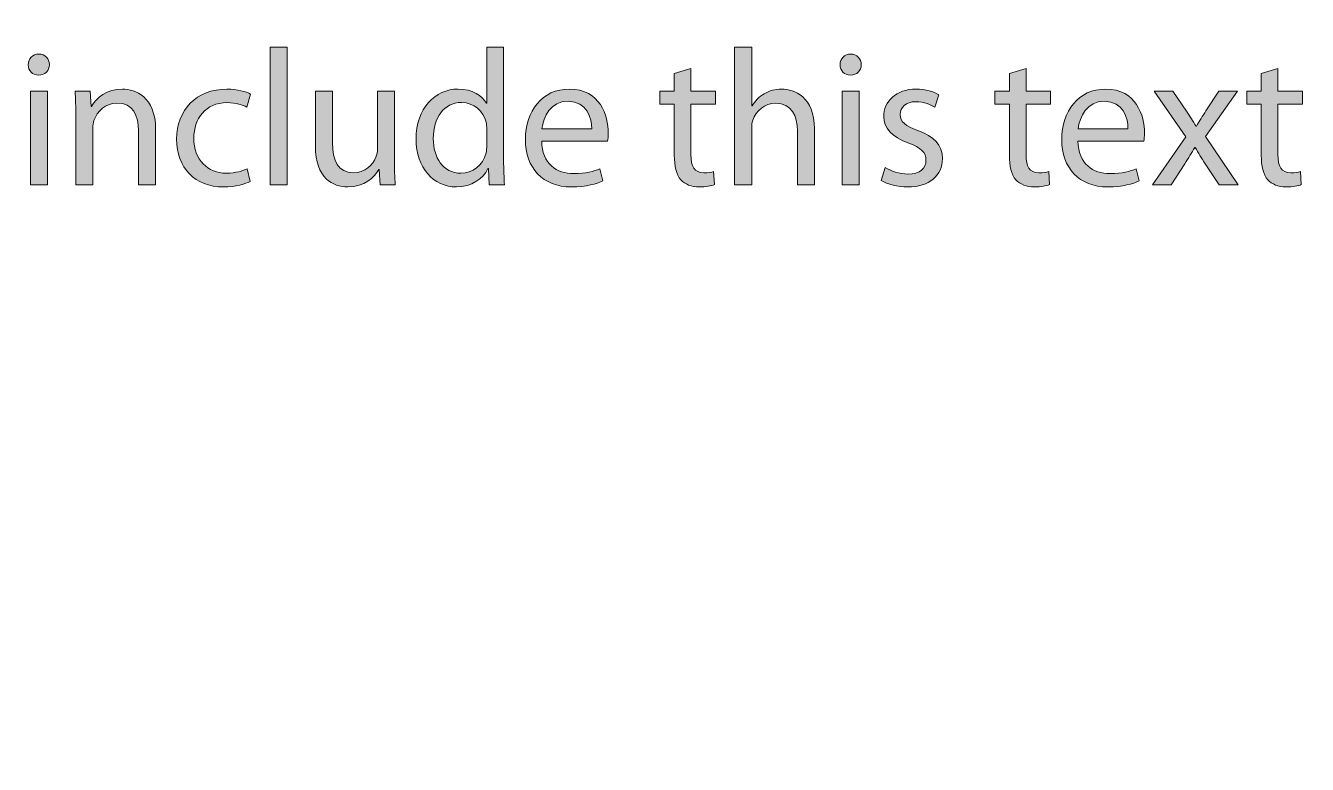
# Model space of a CAD drawing. Header units: inches. Extents: x 51 to 229, y 44 to 173.
# Drawn here: x 184.59 to 212.58, y 108.24 to 124.37 of the extents above; entities that cross this region are included whole.
import ezdxf

# ---------------------------------------------------------------- set-up
doc = ezdxf.new("R2010")
doc.units = ezdxf.units.IN
doc.header["$MEASUREMENT"] = 0
doc.layers.add('Artwork', color=7, linetype='Continuous')

# ---------------------------------------------------------------- blocks, each defined once
blk = doc.blocks.new('block 8')
at = {"layer": 'Artwork', "true_color": 0xed1c24}
h = blk.add_hatch(color=240, dxfattribs=at)
h.dxf.hatch_style = 2
edge = h.paths.add_edge_path()
edge.add_spline(control_points=[(185.111, 123.52), (185.111, 123.393), (185.022, 123.292), (184.875, 123.292), (184.739, 123.292), (184.65, 123.393), (184.65, 123.52), (184.65, 123.647), (184.743, 123.753), (184.883, 123.753), (185.018, 123.753), (185.111, 123.651), (185.111, 123.52)], knot_values=[0, 0, 0, 0, 1, 1, 1, 2, 2, 2, 3, 3, 3, 4, 4, 4, 4], degree=3, periodic=1)
h.paths.add_polyline_path([(184.697, 120.897), (184.697, 122.945), (185.069, 122.945), (185.069, 120.897)])
h = blk.add_hatch(color=240, dxfattribs=at)
h.dxf.hatch_style = 2
h.paths.add_polyline_path([(189.933, 123.901), (190.306, 123.901), (190.306, 120.897), (189.933, 120.897)])
h = blk.add_hatch(color=240, dxfattribs=at)
h.dxf.hatch_style = 2
edge = h.paths.add_edge_path()
edge.add_spline(control_points=[(195.029, 123.901), (195.029, 123.901), (195.029, 121.426), (195.029, 121.426), (195.029, 121.244), (195.038, 121.037), (195.046, 120.897), (195.046, 120.897), (194.716, 120.897), (194.716, 120.897), (194.716, 120.897), (194.699, 121.252), (194.699, 121.252), (194.699, 121.252), (194.686, 121.252), (194.686, 121.252), (194.576, 121.024), (194.331, 120.851), (193.997, 120.851), (193.502, 120.851), (193.117, 121.269), (193.117, 121.891), (193.113, 122.573), (193.54, 122.987), (194.035, 122.987), (194.352, 122.987), (194.56, 122.839), (194.653, 122.678), (194.653, 122.678), (194.661, 122.678), (194.661, 122.678), (194.661, 122.678), (194.661, 123.901), (194.661, 123.901), (194.661, 123.901), (195.029, 123.901), (195.029, 123.901)], knot_values=[0, 0, 0, 0, 1, 1, 1, 2, 2, 2, 3, 3, 3, 4, 4, 4, 5, 5, 5, 6, 6, 6, 7, 7, 7, 8, 8, 8, 9, 9, 9, 10, 10, 10, 11, 11, 11, 12, 12, 12, 12], degree=3, periodic=1)
edge = h.paths.add_edge_path()
edge.add_spline(control_points=[(194.661, 122.111), (194.661, 122.158), (194.657, 122.221), (194.644, 122.268), (194.589, 122.501), (194.386, 122.695), (194.107, 122.695), (193.722, 122.695), (193.493, 122.357), (193.493, 121.908), (193.493, 121.494), (193.7, 121.151), (194.098, 121.151), (194.348, 121.151), (194.576, 121.32), (194.644, 121.595), (194.657, 121.646), (194.661, 121.697), (194.661, 121.756), (194.661, 121.756), (194.661, 122.111), (194.661, 122.111)], knot_values=[0, 0, 0, 0, 1, 1, 1, 2, 2, 2, 3, 3, 3, 4, 4, 4, 5, 5, 5, 6, 6, 6, 7, 7, 7, 7], degree=3, periodic=1)
h = blk.add_hatch(color=240, dxfattribs=at)
h.dxf.hatch_style = 2
edge = h.paths.add_edge_path()
edge.add_spline(control_points=[(200.072, 123.901), (200.072, 123.901), (200.445, 123.901), (200.445, 123.901), (200.445, 123.901), (200.445, 122.619), (200.445, 122.619), (200.445, 122.619), (200.453, 122.619), (200.453, 122.619), (200.512, 122.725), (200.605, 122.822), (200.72, 122.886), (200.829, 122.949), (200.961, 122.987), (201.1, 122.987), (201.375, 122.987), (201.815, 122.818), (201.815, 122.116), (201.815, 122.116), (201.815, 120.897), (201.815, 120.897), (201.815, 120.897), (201.443, 120.897), (201.443, 120.897), (201.443, 120.897), (201.443, 122.073), (201.443, 122.073), (201.443, 122.403), (201.32, 122.678), (200.969, 122.678), (200.728, 122.678), (200.542, 122.509), (200.47, 122.31), (200.449, 122.255), (200.445, 122.2), (200.445, 122.132), (200.445, 122.132), (200.445, 120.897), (200.445, 120.897), (200.445, 120.897), (200.072, 120.897), (200.072, 120.897), (200.072, 120.897), (200.072, 123.901), (200.072, 123.901)], knot_values=[0, 0, 0, 0, 1, 1, 1, 2, 2, 2, 3, 3, 3, 4, 4, 4, 5, 5, 5, 6, 6, 6, 7, 7, 7, 8, 8, 8, 9, 9, 9, 10, 10, 10, 11, 11, 11, 12, 12, 12, 13, 13, 13, 14, 14, 14, 15, 15, 15, 15], degree=3, periodic=1)
h = blk.add_hatch(color=240, dxfattribs=at)
h.dxf.hatch_style = 2
edge = h.paths.add_edge_path()
edge.add_spline(control_points=[(202.836, 123.52), (202.836, 123.393), (202.747, 123.292), (202.599, 123.292), (202.464, 123.292), (202.375, 123.393), (202.375, 123.52), (202.375, 123.647), (202.468, 123.753), (202.607, 123.753), (202.743, 123.753), (202.836, 123.651), (202.836, 123.52)], knot_values=[0, 0, 0, 0, 1, 1, 1, 2, 2, 2, 3, 3, 3, 4, 4, 4, 4], degree=3, periodic=1)
h.paths.add_polyline_path([(202.421, 120.897), (202.421, 122.945), (202.794, 122.945), (202.794, 120.897)])
h = blk.add_hatch(color=240, dxfattribs=at)
h.dxf.hatch_style = 2
edge = h.paths.add_edge_path()
edge.add_spline(control_points=[(199.119, 123.436), (199.119, 123.436), (199.119, 122.945), (199.119, 122.945), (199.119, 122.945), (199.652, 122.945), (199.652, 122.945), (199.652, 122.945), (199.652, 122.661), (199.652, 122.661), (199.652, 122.661), (199.119, 122.661), (199.119, 122.661), (199.119, 122.661), (199.119, 121.557), (199.119, 121.557), (199.119, 121.303), (199.191, 121.159), (199.399, 121.159), (199.5, 121.159), (199.559, 121.168), (199.614, 121.185), (199.614, 121.185), (199.631, 120.901), (199.631, 120.901), (199.559, 120.876), (199.445, 120.851), (199.301, 120.851), (199.128, 120.851), (198.988, 120.91), (198.899, 121.007), (198.798, 121.121), (198.755, 121.303), (198.755, 121.544), (198.755, 121.544), (198.755, 122.661), (198.755, 122.661), (198.755, 122.661), (198.438, 122.661), (198.438, 122.661), (198.438, 122.661), (198.438, 122.945), (198.438, 122.945), (198.438, 122.945), (198.755, 122.945), (198.755, 122.945), (198.755, 122.945), (198.755, 123.326), (198.755, 123.326), (198.755, 123.326), (199.119, 123.436), (199.119, 123.436)], knot_values=[0, 0, 0, 0, 1, 1, 1, 2, 2, 2, 3, 3, 3, 4, 4, 4, 5, 5, 5, 6, 6, 6, 7, 7, 7, 8, 8, 8, 9, 9, 9, 10, 10, 10, 11, 11, 11, 12, 12, 12, 13, 13, 13, 14, 14, 14, 15, 15, 15, 16, 16, 16, 17, 17, 17, 17], degree=3, periodic=1)
h = blk.add_hatch(color=240, dxfattribs=at)
h.dxf.hatch_style = 2
edge = h.paths.add_edge_path()
edge.add_spline(control_points=[(206.434, 123.436), (206.434, 123.436), (206.434, 122.945), (206.434, 122.945), (206.434, 122.945), (206.968, 122.945), (206.968, 122.945), (206.968, 122.945), (206.968, 122.661), (206.968, 122.661), (206.968, 122.661), (206.434, 122.661), (206.434, 122.661), (206.434, 122.661), (206.434, 121.557), (206.434, 121.557), (206.434, 121.303), (206.506, 121.159), (206.714, 121.159), (206.815, 121.159), (206.875, 121.168), (206.929, 121.185), (206.929, 121.185), (206.946, 120.901), (206.946, 120.901), (206.875, 120.876), (206.76, 120.851), (206.616, 120.851), (206.443, 120.851), (206.303, 120.91), (206.214, 121.007), (206.113, 121.121), (206.07, 121.303), (206.07, 121.544), (206.07, 121.544), (206.07, 122.661), (206.07, 122.661), (206.07, 122.661), (205.753, 122.661), (205.753, 122.661), (205.753, 122.661), (205.753, 122.945), (205.753, 122.945), (205.753, 122.945), (206.07, 122.945), (206.07, 122.945), (206.07, 122.945), (206.07, 123.326), (206.07, 123.326), (206.07, 123.326), (206.434, 123.436), (206.434, 123.436)], knot_values=[0, 0, 0, 0, 1, 1, 1, 2, 2, 2, 3, 3, 3, 4, 4, 4, 5, 5, 5, 6, 6, 6, 7, 7, 7, 8, 8, 8, 9, 9, 9, 10, 10, 10, 11, 11, 11, 12, 12, 12, 13, 13, 13, 14, 14, 14, 15, 15, 15, 16, 16, 16, 17, 17, 17, 17], degree=3, periodic=1)
h = blk.add_hatch(color=240, dxfattribs=at)
h.dxf.hatch_style = 2
edge = h.paths.add_edge_path()
edge.add_spline(control_points=[(211.933, 123.436), (211.933, 123.436), (211.933, 122.945), (211.933, 122.945), (211.933, 122.945), (212.467, 122.945), (212.467, 122.945), (212.467, 122.945), (212.467, 122.661), (212.467, 122.661), (212.467, 122.661), (211.933, 122.661), (211.933, 122.661), (211.933, 122.661), (211.933, 121.557), (211.933, 121.557), (211.933, 121.303), (212.005, 121.159), (212.213, 121.159), (212.314, 121.159), (212.374, 121.168), (212.428, 121.185), (212.428, 121.185), (212.445, 120.901), (212.445, 120.901), (212.374, 120.876), (212.259, 120.851), (212.115, 120.851), (211.942, 120.851), (211.802, 120.91), (211.714, 121.007), (211.612, 121.121), (211.57, 121.303), (211.57, 121.544), (211.57, 121.544), (211.57, 122.661), (211.57, 122.661), (211.57, 122.661), (211.252, 122.661), (211.252, 122.661), (211.252, 122.661), (211.252, 122.945), (211.252, 122.945), (211.252, 122.945), (211.57, 122.945), (211.57, 122.945), (211.57, 122.945), (211.57, 123.326), (211.57, 123.326), (211.57, 123.326), (211.933, 123.436), (211.933, 123.436)], knot_values=[0, 0, 0, 0, 1, 1, 1, 2, 2, 2, 3, 3, 3, 4, 4, 4, 5, 5, 5, 6, 6, 6, 7, 7, 7, 8, 8, 8, 9, 9, 9, 10, 10, 10, 11, 11, 11, 12, 12, 12, 13, 13, 13, 14, 14, 14, 15, 15, 15, 16, 16, 16, 17, 17, 17, 17], degree=3, periodic=1)
h = blk.add_hatch(color=240, dxfattribs=at)
h.dxf.hatch_style = 2
edge = h.paths.add_edge_path()
edge.add_spline(control_points=[(185.687, 122.391), (185.687, 122.606), (185.683, 122.776), (185.671, 122.945), (185.671, 122.945), (186.001, 122.945), (186.001, 122.945), (186.001, 122.945), (186.022, 122.606), (186.022, 122.606), (186.022, 122.606), (186.03, 122.606), (186.03, 122.606), (186.132, 122.797), (186.369, 122.987), (186.707, 122.987), (186.99, 122.987), (187.43, 122.818), (187.43, 122.116), (187.43, 122.116), (187.43, 120.897), (187.43, 120.897), (187.43, 120.897), (187.058, 120.897), (187.058, 120.897), (187.058, 120.897), (187.058, 122.077), (187.058, 122.077), (187.058, 122.408), (186.936, 122.682), (186.584, 122.682), (186.343, 122.682), (186.153, 122.509), (186.085, 122.302), (186.068, 122.255), (186.06, 122.192), (186.06, 122.128), (186.06, 122.128), (186.06, 120.897), (186.06, 120.897), (186.06, 120.897), (185.687, 120.897), (185.687, 120.897), (185.687, 120.897), (185.687, 122.391), (185.687, 122.391)], knot_values=[0, 0, 0, 0, 1, 1, 1, 2, 2, 2, 3, 3, 3, 4, 4, 4, 5, 5, 5, 6, 6, 6, 7, 7, 7, 8, 8, 8, 9, 9, 9, 10, 10, 10, 11, 11, 11, 12, 12, 12, 13, 13, 13, 14, 14, 14, 15, 15, 15, 15], degree=3, periodic=1)
h = blk.add_hatch(color=240, dxfattribs=at)
h.dxf.hatch_style = 2
edge = h.paths.add_edge_path()
edge.add_spline(control_points=[(189.496, 120.969), (189.399, 120.922), (189.183, 120.851), (188.908, 120.851), (188.291, 120.851), (187.889, 121.269), (187.889, 121.896), (187.889, 122.526), (188.32, 122.987), (188.989, 122.987), (189.209, 122.987), (189.403, 122.932), (189.505, 122.877), (189.505, 122.877), (189.42, 122.594), (189.42, 122.594), (189.331, 122.64), (189.192, 122.691), (188.989, 122.691), (188.519, 122.691), (188.265, 122.34), (188.265, 121.917), (188.265, 121.443), (188.57, 121.151), (188.976, 121.151), (189.187, 121.151), (189.327, 121.202), (189.433, 121.248), (189.433, 121.248), (189.496, 120.969), (189.496, 120.969)], knot_values=[0, 0, 0, 0, 1, 1, 1, 2, 2, 2, 3, 3, 3, 4, 4, 4, 5, 5, 5, 6, 6, 6, 7, 7, 7, 8, 8, 8, 9, 9, 9, 10, 10, 10, 10], degree=3, periodic=1)
h = blk.add_hatch(color=240, dxfattribs=at)
h.dxf.hatch_style = 2
edge = h.paths.add_edge_path()
edge.add_spline(control_points=[(192.646, 121.46), (192.646, 121.244), (192.65, 121.058), (192.663, 120.897), (192.663, 120.897), (192.333, 120.897), (192.333, 120.897), (192.333, 120.897), (192.311, 121.231), (192.311, 121.231), (192.311, 121.231), (192.303, 121.231), (192.303, 121.231), (192.21, 121.066), (191.99, 120.851), (191.626, 120.851), (191.305, 120.851), (190.92, 121.032), (190.92, 121.747), (190.92, 121.747), (190.92, 122.945), (190.92, 122.945), (190.92, 122.945), (191.292, 122.945), (191.292, 122.945), (191.292, 122.945), (191.292, 121.815), (191.292, 121.815), (191.292, 121.426), (191.415, 121.159), (191.749, 121.159), (191.999, 121.159), (192.172, 121.333), (192.24, 121.502), (192.261, 121.553), (192.274, 121.62), (192.274, 121.692), (192.274, 121.692), (192.274, 122.945), (192.274, 122.945), (192.274, 122.945), (192.646, 122.945), (192.646, 122.945), (192.646, 122.945), (192.646, 121.46), (192.646, 121.46)], knot_values=[0, 0, 0, 0, 1, 1, 1, 2, 2, 2, 3, 3, 3, 4, 4, 4, 5, 5, 5, 6, 6, 6, 7, 7, 7, 8, 8, 8, 9, 9, 9, 10, 10, 10, 11, 11, 11, 12, 12, 12, 13, 13, 13, 14, 14, 14, 15, 15, 15, 15], degree=3, periodic=1)
h = blk.add_hatch(color=240, dxfattribs=at)
h.dxf.hatch_style = 2
edge = h.paths.add_edge_path()
edge.add_spline(control_points=[(195.86, 121.853), (195.868, 121.35), (196.186, 121.142), (196.562, 121.142), (196.829, 121.142), (196.994, 121.189), (197.129, 121.248), (197.129, 121.248), (197.197, 120.982), (197.197, 120.982), (197.066, 120.922), (196.837, 120.851), (196.511, 120.851), (195.881, 120.851), (195.504, 121.269), (195.504, 121.887), (195.504, 122.505), (195.868, 122.987), (196.465, 122.987), (197.138, 122.987), (197.311, 122.403), (197.311, 122.027), (197.311, 121.951), (197.307, 121.896), (197.299, 121.853), (197.299, 121.853), (195.86, 121.853), (195.86, 121.853)], knot_values=[0, 0, 0, 0, 1, 1, 1, 2, 2, 2, 3, 3, 3, 4, 4, 4, 5, 5, 5, 6, 6, 6, 7, 7, 7, 8, 8, 8, 9, 9, 9, 9], degree=3, periodic=1)
edge = h.paths.add_edge_path()
edge.add_spline(control_points=[(196.951, 122.12), (196.955, 122.353), (196.854, 122.721), (196.435, 122.721), (196.055, 122.721), (195.894, 122.378), (195.864, 122.12), (195.864, 122.12), (196.951, 122.12), (196.951, 122.12)], knot_values=[0, 0, 0, 0, 1, 1, 1, 2, 2, 2, 3, 3, 3, 3], degree=3, periodic=1)
h = blk.add_hatch(color=240, dxfattribs=at)
h.dxf.hatch_style = 2
edge = h.paths.add_edge_path()
edge.add_spline(control_points=[(203.361, 121.274), (203.476, 121.206), (203.67, 121.13), (203.856, 121.13), (204.123, 121.13), (204.25, 121.261), (204.25, 121.434), (204.25, 121.612), (204.144, 121.705), (203.873, 121.807), (203.501, 121.942), (203.327, 122.141), (203.327, 122.386), (203.327, 122.716), (203.598, 122.987), (204.034, 122.987), (204.241, 122.987), (204.423, 122.932), (204.533, 122.86), (204.533, 122.86), (204.444, 122.589), (204.444, 122.589), (204.364, 122.64), (204.216, 122.712), (204.025, 122.712), (203.806, 122.712), (203.687, 122.585), (203.687, 122.433), (203.687, 122.264), (203.806, 122.188), (204.072, 122.082), (204.423, 121.951), (204.609, 121.773), (204.609, 121.468), (204.609, 121.104), (204.326, 120.851), (203.848, 120.851), (203.624, 120.851), (203.416, 120.91), (203.272, 120.994), (203.272, 120.994), (203.361, 121.274), (203.361, 121.274)], knot_values=[0, 0, 0, 0, 1, 1, 1, 2, 2, 2, 3, 3, 3, 4, 4, 4, 5, 5, 5, 6, 6, 6, 7, 7, 7, 8, 8, 8, 9, 9, 9, 10, 10, 10, 11, 11, 11, 12, 12, 12, 13, 13, 13, 14, 14, 14, 14], degree=3, periodic=1)
h = blk.add_hatch(color=240, dxfattribs=at)
h.dxf.hatch_style = 2
edge = h.paths.add_edge_path()
edge.add_spline(control_points=[(207.569, 121.853), (207.577, 121.35), (207.895, 121.142), (208.271, 121.142), (208.538, 121.142), (208.703, 121.189), (208.838, 121.248), (208.838, 121.248), (208.906, 120.982), (208.906, 120.982), (208.775, 120.922), (208.546, 120.851), (208.221, 120.851), (207.59, 120.851), (207.214, 121.269), (207.214, 121.887), (207.214, 122.505), (207.577, 122.987), (208.174, 122.987), (208.847, 122.987), (209.02, 122.403), (209.02, 122.027), (209.02, 121.951), (209.016, 121.896), (209.008, 121.853), (209.008, 121.853), (207.569, 121.853), (207.569, 121.853)], knot_values=[0, 0, 0, 0, 1, 1, 1, 2, 2, 2, 3, 3, 3, 4, 4, 4, 5, 5, 5, 6, 6, 6, 7, 7, 7, 8, 8, 8, 9, 9, 9, 9], degree=3, periodic=1)
edge = h.paths.add_edge_path()
edge.add_spline(control_points=[(208.66, 122.12), (208.665, 122.353), (208.563, 122.721), (208.144, 122.721), (207.764, 122.721), (207.603, 122.378), (207.573, 122.12), (207.573, 122.12), (208.66, 122.12), (208.66, 122.12)], knot_values=[0, 0, 0, 0, 1, 1, 1, 2, 2, 2, 3, 3, 3, 3], degree=3, periodic=1)
h = blk.add_hatch(color=240, dxfattribs=at)
h.dxf.hatch_style = 2
edge = h.paths.add_edge_path()
edge.add_spline(control_points=[(209.643, 122.945), (209.643, 122.945), (209.935, 122.505), (209.935, 122.505), (210.016, 122.391), (210.079, 122.289), (210.147, 122.175), (210.147, 122.175), (210.155, 122.175), (210.155, 122.175), (210.223, 122.293), (210.291, 122.399), (210.363, 122.509), (210.363, 122.509), (210.646, 122.945), (210.646, 122.945), (210.646, 122.945), (211.052, 122.945), (211.052, 122.945), (211.052, 122.945), (210.354, 121.955), (210.354, 121.955), (210.354, 121.955), (211.069, 120.897), (211.069, 120.897), (211.069, 120.897), (210.65, 120.897), (210.65, 120.897), (210.65, 120.897), (210.346, 121.358), (210.346, 121.358), (210.265, 121.477), (210.198, 121.591), (210.126, 121.714), (210.126, 121.714), (210.117, 121.714), (210.117, 121.714), (210.05, 121.591), (209.982, 121.481), (209.901, 121.358), (209.901, 121.358), (209.605, 120.897), (209.605, 120.897), (209.605, 120.897), (209.195, 120.897), (209.195, 120.897), (209.195, 120.897), (209.923, 121.942), (209.923, 121.942), (209.923, 121.942), (209.229, 122.945), (209.229, 122.945), (209.229, 122.945), (209.643, 122.945), (209.643, 122.945)], knot_values=[0, 0, 0, 0, 1, 1, 1, 2, 2, 2, 3, 3, 3, 4, 4, 4, 5, 5, 5, 6, 6, 6, 7, 7, 7, 8, 8, 8, 9, 9, 9, 10, 10, 10, 11, 11, 11, 12, 12, 12, 13, 13, 13, 14, 14, 14, 15, 15, 15, 16, 16, 16, 17, 17, 17, 18, 18, 18, 18], degree=3, periodic=1)
at = {"layer": 'Artwork', "lineweight": 0}
for points in [[(189.933, 123.901), (190.306, 123.901), (190.306, 120.897), (189.933, 120.897), (189.933, 123.901)], [(184.697, 120.897), (184.697, 122.945), (185.069, 122.945), (185.069, 120.897), (184.697, 120.897)], [(202.421, 120.897), (202.421, 122.945), (202.794, 122.945), (202.794, 120.897), (202.421, 120.897)]]:
    blk.add_lwpolyline(points, dxfattribs=at)
for points, knots in [([(185.111, 123.52), (185.111, 123.393), (185.022, 123.292), (184.875, 123.292), (184.739, 123.292), (184.65, 123.393), (184.65, 123.52), (184.65, 123.647), (184.743, 123.753), (184.883, 123.753), (185.018, 123.753), (185.111, 123.651), (185.111, 123.52)], [0, 0, 0, 0, 1, 1, 1, 2, 2, 2, 3, 3, 3, 4, 4, 4, 4]), ([(195.029, 123.901), (195.029, 123.901), (195.029, 121.426), (195.029, 121.426), (195.029, 121.244), (195.038, 121.037), (195.046, 120.897), (195.046, 120.897), (194.716, 120.897), (194.716, 120.897), (194.716, 120.897), (194.699, 121.252), (194.699, 121.252), (194.699, 121.252), (194.686, 121.252), (194.686, 121.252), (194.576, 121.024), (194.331, 120.851), (193.997, 120.851), (193.502, 120.851), (193.117, 121.269), (193.117, 121.891), (193.113, 122.573), (193.54, 122.987), (194.035, 122.987), (194.352, 122.987), (194.56, 122.839), (194.653, 122.678), (194.653, 122.678), (194.661, 122.678), (194.661, 122.678), (194.661, 122.678), (194.661, 123.901), (194.661, 123.901), (194.661, 123.901), (195.029, 123.901), (195.029, 123.901)], [0, 0, 0, 0, 1, 1, 1, 2, 2, 2, 3, 3, 3, 4, 4, 4, 5, 5, 5, 6, 6, 6, 7, 7, 7, 8, 8, 8, 9, 9, 9, 10, 10, 10, 11, 11, 11, 12, 12, 12, 12]), ([(200.072, 123.901), (200.072, 123.901), (200.445, 123.901), (200.445, 123.901), (200.445, 123.901), (200.445, 122.619), (200.445, 122.619), (200.445, 122.619), (200.453, 122.619), (200.453, 122.619), (200.512, 122.725), (200.605, 122.822), (200.72, 122.886), (200.829, 122.949), (200.961, 122.987), (201.1, 122.987), (201.375, 122.987), (201.815, 122.818), (201.815, 122.116), (201.815, 122.116), (201.815, 120.897), (201.815, 120.897), (201.815, 120.897), (201.443, 120.897), (201.443, 120.897), (201.443, 120.897), (201.443, 122.073), (201.443, 122.073), (201.443, 122.403), (201.32, 122.678), (200.969, 122.678), (200.728, 122.678), (200.542, 122.509), (200.47, 122.31), (200.449, 122.255), (200.445, 122.2), (200.445, 122.132), (200.445, 122.132), (200.445, 120.897), (200.445, 120.897), (200.445, 120.897), (200.072, 120.897), (200.072, 120.897), (200.072, 120.897), (200.072, 123.901), (200.072, 123.901)], [0, 0, 0, 0, 1, 1, 1, 2, 2, 2, 3, 3, 3, 4, 4, 4, 5, 5, 5, 6, 6, 6, 7, 7, 7, 8, 8, 8, 9, 9, 9, 10, 10, 10, 11, 11, 11, 12, 12, 12, 13, 13, 13, 14, 14, 14, 15, 15, 15, 15]), ([(202.836, 123.52), (202.836, 123.393), (202.747, 123.292), (202.599, 123.292), (202.464, 123.292), (202.375, 123.393), (202.375, 123.52), (202.375, 123.647), (202.468, 123.753), (202.607, 123.753), (202.743, 123.753), (202.836, 123.651), (202.836, 123.52)], [0, 0, 0, 0, 1, 1, 1, 2, 2, 2, 3, 3, 3, 4, 4, 4, 4]), ([(199.119, 123.436), (199.119, 123.436), (199.119, 122.945), (199.119, 122.945), (199.119, 122.945), (199.652, 122.945), (199.652, 122.945), (199.652, 122.945), (199.652, 122.661), (199.652, 122.661), (199.652, 122.661), (199.119, 122.661), (199.119, 122.661), (199.119, 122.661), (199.119, 121.557), (199.119, 121.557), (199.119, 121.303), (199.191, 121.159), (199.399, 121.159), (199.5, 121.159), (199.559, 121.168), (199.614, 121.185), (199.614, 121.185), (199.631, 120.901), (199.631, 120.901), (199.559, 120.876), (199.445, 120.851), (199.301, 120.851), (199.128, 120.851), (198.988, 120.91), (198.899, 121.007), (198.798, 121.121), (198.755, 121.303), (198.755, 121.544), (198.755, 121.544), (198.755, 122.661), (198.755, 122.661), (198.755, 122.661), (198.438, 122.661), (198.438, 122.661), (198.438, 122.661), (198.438, 122.945), (198.438, 122.945), (198.438, 122.945), (198.755, 122.945), (198.755, 122.945), (198.755, 122.945), (198.755, 123.326), (198.755, 123.326), (198.755, 123.326), (199.119, 123.436), (199.119, 123.436)], [0, 0, 0, 0, 1, 1, 1, 2, 2, 2, 3, 3, 3, 4, 4, 4, 5, 5, 5, 6, 6, 6, 7, 7, 7, 8, 8, 8, 9, 9, 9, 10, 10, 10, 11, 11, 11, 12, 12, 12, 13, 13, 13, 14, 14, 14, 15, 15, 15, 16, 16, 16, 17, 17, 17, 17]), ([(206.434, 123.436), (206.434, 123.436), (206.434, 122.945), (206.434, 122.945), (206.434, 122.945), (206.968, 122.945), (206.968, 122.945), (206.968, 122.945), (206.968, 122.661), (206.968, 122.661), (206.968, 122.661), (206.434, 122.661), (206.434, 122.661), (206.434, 122.661), (206.434, 121.557), (206.434, 121.557), (206.434, 121.303), (206.506, 121.159), (206.714, 121.159), (206.815, 121.159), (206.875, 121.168), (206.929, 121.185), (206.929, 121.185), (206.946, 120.901), (206.946, 120.901), (206.875, 120.876), (206.76, 120.851), (206.616, 120.851), (206.443, 120.851), (206.303, 120.91), (206.214, 121.007), (206.113, 121.121), (206.07, 121.303), (206.07, 121.544), (206.07, 121.544), (206.07, 122.661), (206.07, 122.661), (206.07, 122.661), (205.753, 122.661), (205.753, 122.661), (205.753, 122.661), (205.753, 122.945), (205.753, 122.945), (205.753, 122.945), (206.07, 122.945), (206.07, 122.945), (206.07, 122.945), (206.07, 123.326), (206.07, 123.326), (206.07, 123.326), (206.434, 123.436), (206.434, 123.436)], [0, 0, 0, 0, 1, 1, 1, 2, 2, 2, 3, 3, 3, 4, 4, 4, 5, 5, 5, 6, 6, 6, 7, 7, 7, 8, 8, 8, 9, 9, 9, 10, 10, 10, 11, 11, 11, 12, 12, 12, 13, 13, 13, 14, 14, 14, 15, 15, 15, 16, 16, 16, 17, 17, 17, 17]), ([(211.933, 123.436), (211.933, 123.436), (211.933, 122.945), (211.933, 122.945), (211.933, 122.945), (212.467, 122.945), (212.467, 122.945), (212.467, 122.945), (212.467, 122.661), (212.467, 122.661), (212.467, 122.661), (211.933, 122.661), (211.933, 122.661), (211.933, 122.661), (211.933, 121.557), (211.933, 121.557), (211.933, 121.303), (212.005, 121.159), (212.213, 121.159), (212.314, 121.159), (212.374, 121.168), (212.428, 121.185), (212.428, 121.185), (212.445, 120.901), (212.445, 120.901), (212.374, 120.876), (212.259, 120.851), (212.115, 120.851), (211.942, 120.851), (211.802, 120.91), (211.714, 121.007), (211.612, 121.121), (211.57, 121.303), (211.57, 121.544), (211.57, 121.544), (211.57, 122.661), (211.57, 122.661), (211.57, 122.661), (211.252, 122.661), (211.252, 122.661), (211.252, 122.661), (211.252, 122.945), (211.252, 122.945), (211.252, 122.945), (211.57, 122.945), (211.57, 122.945), (211.57, 122.945), (211.57, 123.326), (211.57, 123.326), (211.57, 123.326), (211.933, 123.436), (211.933, 123.436)], [0, 0, 0, 0, 1, 1, 1, 2, 2, 2, 3, 3, 3, 4, 4, 4, 5, 5, 5, 6, 6, 6, 7, 7, 7, 8, 8, 8, 9, 9, 9, 10, 10, 10, 11, 11, 11, 12, 12, 12, 13, 13, 13, 14, 14, 14, 15, 15, 15, 16, 16, 16, 17, 17, 17, 17]), ([(185.687, 122.391), (185.687, 122.606), (185.683, 122.776), (185.671, 122.945), (185.671, 122.945), (186.001, 122.945), (186.001, 122.945), (186.001, 122.945), (186.022, 122.606), (186.022, 122.606), (186.022, 122.606), (186.03, 122.606), (186.03, 122.606), (186.132, 122.797), (186.369, 122.987), (186.707, 122.987), (186.99, 122.987), (187.43, 122.818), (187.43, 122.116), (187.43, 122.116), (187.43, 120.897), (187.43, 120.897), (187.43, 120.897), (187.058, 120.897), (187.058, 120.897), (187.058, 120.897), (187.058, 122.077), (187.058, 122.077), (187.058, 122.408), (186.936, 122.682), (186.584, 122.682), (186.343, 122.682), (186.153, 122.509), (186.085, 122.302), (186.068, 122.255), (186.06, 122.192), (186.06, 122.128), (186.06, 122.128), (186.06, 120.897), (186.06, 120.897), (186.06, 120.897), (185.687, 120.897), (185.687, 120.897), (185.687, 120.897), (185.687, 122.391), (185.687, 122.391)], [0, 0, 0, 0, 1, 1, 1, 2, 2, 2, 3, 3, 3, 4, 4, 4, 5, 5, 5, 6, 6, 6, 7, 7, 7, 8, 8, 8, 9, 9, 9, 10, 10, 10, 11, 11, 11, 12, 12, 12, 13, 13, 13, 14, 14, 14, 15, 15, 15, 15]), ([(189.496, 120.969), (189.399, 120.922), (189.183, 120.851), (188.908, 120.851), (188.291, 120.851), (187.889, 121.269), (187.889, 121.896), (187.889, 122.526), (188.32, 122.987), (188.989, 122.987), (189.209, 122.987), (189.403, 122.932), (189.505, 122.877), (189.505, 122.877), (189.42, 122.594), (189.42, 122.594), (189.331, 122.64), (189.192, 122.691), (188.989, 122.691), (188.519, 122.691), (188.265, 122.34), (188.265, 121.917), (188.265, 121.443), (188.57, 121.151), (188.976, 121.151), (189.187, 121.151), (189.327, 121.202), (189.433, 121.248), (189.433, 121.248), (189.496, 120.969), (189.496, 120.969)], [0, 0, 0, 0, 1, 1, 1, 2, 2, 2, 3, 3, 3, 4, 4, 4, 5, 5, 5, 6, 6, 6, 7, 7, 7, 8, 8, 8, 9, 9, 9, 10, 10, 10, 10]), ([(192.646, 121.46), (192.646, 121.244), (192.65, 121.058), (192.663, 120.897), (192.663, 120.897), (192.333, 120.897), (192.333, 120.897), (192.333, 120.897), (192.311, 121.231), (192.311, 121.231), (192.311, 121.231), (192.303, 121.231), (192.303, 121.231), (192.21, 121.066), (191.99, 120.851), (191.626, 120.851), (191.305, 120.851), (190.92, 121.032), (190.92, 121.747), (190.92, 121.747), (190.92, 122.945), (190.92, 122.945), (190.92, 122.945), (191.292, 122.945), (191.292, 122.945), (191.292, 122.945), (191.292, 121.815), (191.292, 121.815), (191.292, 121.426), (191.415, 121.159), (191.749, 121.159), (191.999, 121.159), (192.172, 121.333), (192.24, 121.502), (192.261, 121.553), (192.274, 121.62), (192.274, 121.692), (192.274, 121.692), (192.274, 122.945), (192.274, 122.945), (192.274, 122.945), (192.646, 122.945), (192.646, 122.945), (192.646, 122.945), (192.646, 121.46), (192.646, 121.46)], [0, 0, 0, 0, 1, 1, 1, 2, 2, 2, 3, 3, 3, 4, 4, 4, 5, 5, 5, 6, 6, 6, 7, 7, 7, 8, 8, 8, 9, 9, 9, 10, 10, 10, 11, 11, 11, 12, 12, 12, 13, 13, 13, 14, 14, 14, 15, 15, 15, 15]), ([(195.86, 121.853), (195.868, 121.35), (196.186, 121.142), (196.562, 121.142), (196.829, 121.142), (196.994, 121.189), (197.129, 121.248), (197.129, 121.248), (197.197, 120.982), (197.197, 120.982), (197.066, 120.922), (196.837, 120.851), (196.511, 120.851), (195.881, 120.851), (195.504, 121.269), (195.504, 121.887), (195.504, 122.505), (195.868, 122.987), (196.465, 122.987), (197.138, 122.987), (197.311, 122.403), (197.311, 122.027), (197.311, 121.951), (197.307, 121.896), (197.299, 121.853), (197.299, 121.853), (195.86, 121.853), (195.86, 121.853)], [0, 0, 0, 0, 1, 1, 1, 2, 2, 2, 3, 3, 3, 4, 4, 4, 5, 5, 5, 6, 6, 6, 7, 7, 7, 8, 8, 8, 9, 9, 9, 9]), ([(203.361, 121.274), (203.476, 121.206), (203.67, 121.13), (203.856, 121.13), (204.123, 121.13), (204.25, 121.261), (204.25, 121.434), (204.25, 121.612), (204.144, 121.705), (203.873, 121.807), (203.501, 121.942), (203.327, 122.141), (203.327, 122.386), (203.327, 122.716), (203.598, 122.987), (204.034, 122.987), (204.241, 122.987), (204.423, 122.932), (204.533, 122.86), (204.533, 122.86), (204.444, 122.589), (204.444, 122.589), (204.364, 122.64), (204.216, 122.712), (204.025, 122.712), (203.806, 122.712), (203.687, 122.585), (203.687, 122.433), (203.687, 122.264), (203.806, 122.188), (204.072, 122.082), (204.423, 121.951), (204.609, 121.773), (204.609, 121.468), (204.609, 121.104), (204.326, 120.851), (203.848, 120.851), (203.624, 120.851), (203.416, 120.91), (203.272, 120.994), (203.272, 120.994), (203.361, 121.274), (203.361, 121.274)], [0, 0, 0, 0, 1, 1, 1, 2, 2, 2, 3, 3, 3, 4, 4, 4, 5, 5, 5, 6, 6, 6, 7, 7, 7, 8, 8, 8, 9, 9, 9, 10, 10, 10, 11, 11, 11, 12, 12, 12, 13, 13, 13, 14, 14, 14, 14]), ([(207.569, 121.853), (207.577, 121.35), (207.895, 121.142), (208.271, 121.142), (208.538, 121.142), (208.703, 121.189), (208.838, 121.248), (208.838, 121.248), (208.906, 120.982), (208.906, 120.982), (208.775, 120.922), (208.546, 120.851), (208.221, 120.851), (207.59, 120.851), (207.214, 121.269), (207.214, 121.887), (207.214, 122.505), (207.577, 122.987), (208.174, 122.987), (208.847, 122.987), (209.02, 122.403), (209.02, 122.027), (209.02, 121.951), (209.016, 121.896), (209.008, 121.853), (209.008, 121.853), (207.569, 121.853), (207.569, 121.853)], [0, 0, 0, 0, 1, 1, 1, 2, 2, 2, 3, 3, 3, 4, 4, 4, 5, 5, 5, 6, 6, 6, 7, 7, 7, 8, 8, 8, 9, 9, 9, 9]), ([(209.643, 122.945), (209.643, 122.945), (209.935, 122.505), (209.935, 122.505), (210.016, 122.391), (210.079, 122.289), (210.147, 122.175), (210.147, 122.175), (210.155, 122.175), (210.155, 122.175), (210.223, 122.293), (210.291, 122.399), (210.363, 122.509), (210.363, 122.509), (210.646, 122.945), (210.646, 122.945), (210.646, 122.945), (211.052, 122.945), (211.052, 122.945), (211.052, 122.945), (210.354, 121.955), (210.354, 121.955), (210.354, 121.955), (211.069, 120.897), (211.069, 120.897), (211.069, 120.897), (210.65, 120.897), (210.65, 120.897), (210.65, 120.897), (210.346, 121.358), (210.346, 121.358), (210.265, 121.477), (210.198, 121.591), (210.126, 121.714), (210.126, 121.714), (210.117, 121.714), (210.117, 121.714), (210.05, 121.591), (209.982, 121.481), (209.901, 121.358), (209.901, 121.358), (209.605, 120.897), (209.605, 120.897), (209.605, 120.897), (209.195, 120.897), (209.195, 120.897), (209.195, 120.897), (209.923, 121.942), (209.923, 121.942), (209.923, 121.942), (209.229, 122.945), (209.229, 122.945), (209.229, 122.945), (209.643, 122.945), (209.643, 122.945)], [0, 0, 0, 0, 1, 1, 1, 2, 2, 2, 3, 3, 3, 4, 4, 4, 5, 5, 5, 6, 6, 6, 7, 7, 7, 8, 8, 8, 9, 9, 9, 10, 10, 10, 11, 11, 11, 12, 12, 12, 13, 13, 13, 14, 14, 14, 15, 15, 15, 16, 16, 16, 17, 17, 17, 18, 18, 18, 18]), ([(194.661, 122.111), (194.661, 122.158), (194.657, 122.221), (194.644, 122.268), (194.589, 122.501), (194.386, 122.695), (194.107, 122.695), (193.722, 122.695), (193.493, 122.357), (193.493, 121.908), (193.493, 121.494), (193.7, 121.151), (194.098, 121.151), (194.348, 121.151), (194.576, 121.32), (194.644, 121.595), (194.657, 121.646), (194.661, 121.697), (194.661, 121.756), (194.661, 121.756), (194.661, 122.111), (194.661, 122.111)], [0, 0, 0, 0, 1, 1, 1, 2, 2, 2, 3, 3, 3, 4, 4, 4, 5, 5, 5, 6, 6, 6, 7, 7, 7, 7]), ([(196.951, 122.12), (196.955, 122.353), (196.854, 122.721), (196.435, 122.721), (196.055, 122.721), (195.894, 122.378), (195.864, 122.12), (195.864, 122.12), (196.951, 122.12), (196.951, 122.12)], [0, 0, 0, 0, 1, 1, 1, 2, 2, 2, 3, 3, 3, 3]), ([(208.66, 122.12), (208.665, 122.353), (208.563, 122.721), (208.144, 122.721), (207.764, 122.721), (207.603, 122.378), (207.573, 122.12), (207.573, 122.12), (208.66, 122.12), (208.66, 122.12)], [0, 0, 0, 0, 1, 1, 1, 2, 2, 2, 3, 3, 3, 3])]:
    blk.add_open_spline(points, degree=3, knots=knots, dxfattribs=at)

msp = doc.modelspace()

# ---------------------------------------------------------------- linework, layer by layer
at = {"layer": 'Artwork', "color": 179, "lineweight": 35, "true_color": 0x231f20}
msp.add_open_spline([(228.582, 80.968), (228.582, 80.415), (228.134, 79.968), (227.582, 79.968), (227.582, 79.968), (208.332, 79.968), (208.332, 79.968), (208.332, 79.968), (208.332, 77.968), (208.332, 77.968), (208.332, 77.415), (207.884, 76.968), (207.332, 76.968), (207.332, 76.968), (197.332, 76.968), (197.332, 76.968), (196.78, 76.968), (196.332, 77.415), (196.332, 77.968), (196.332, 77.968), (196.332, 79.968), (196.332, 79.968), (196.332, 79.968), (172.832, 79.968), (172.832, 79.968), (172.832, 79.968), (172.832, 77.968), (172.832, 77.968), (172.832, 77.415), (172.384, 76.968), (171.832, 76.968), (171.832, 76.968), (161.832, 76.968), (161.832, 76.968), (161.28, 76.968), (160.832, 77.415), (160.832, 77.968), (160.832, 77.968), (160.832, 79.968), (160.832, 79.968), (160.832, 79.968), (141.582, 79.968), (141.582, 79.968), (141.03, 79.968), (140.582, 80.415), (140.582, 80.968), (140.582, 80.968), (140.582, 135.468), (140.582, 135.468), (140.582, 136.02), (141.03, 136.467), (141.582, 136.467), (141.582, 136.467), (160.832, 136.467), (160.832, 136.467), (160.832, 136.467), (160.832, 138.468), (160.832, 138.468), (160.832, 139.02), (161.28, 139.467), (161.832, 139.467), (161.832, 139.467), (171.832, 139.467), (171.832, 139.467), (172.384, 139.467), (172.832, 139.02), (172.832, 138.468), (172.832, 138.468), (172.832, 136.467), (172.832, 136.467), (172.832, 136.467), (196.332, 136.467), (196.332, 136.467), (196.332, 136.467), (196.332, 138.468), (196.332, 138.468), (196.332, 139.02), (196.78, 139.467), (197.332, 139.467), (197.332, 139.467), (207.332, 139.467), (207.332, 139.467), (207.884, 139.467), (208.332, 139.02), (208.332, 138.468), (208.332, 138.468), (208.332, 136.467), (208.332, 136.467), (208.332, 136.467), (227.582, 136.467), (227.582, 136.467), (228.134, 136.467), (228.582, 136.02), (228.582, 135.468), (228.582, 135.468), (228.582, 80.968), (228.582, 80.968)], degree=3, knots=[0, 0, 0, 0, 1, 1, 1, 2, 2, 2, 3, 3, 3, 4, 4, 4, 5, 5, 5, 6, 6, 6, 7, 7, 7, 8, 8, 8, 9, 9, 9, 10, 10, 10, 11, 11, 11, 12, 12, 12, 13, 13, 13, 14, 14, 14, 15, 15, 15, 16, 16, 16, 17, 17, 17, 18, 18, 18, 19, 19, 19, 20, 20, 20, 21, 21, 21, 22, 22, 22, 23, 23, 23, 24, 24, 24, 25, 25, 25, 26, 26, 26, 27, 27, 27, 28, 28, 28, 29, 29, 29, 30, 30, 30, 31, 31, 31, 32, 32, 32, 32], dxfattribs=at)

# ---------------------------------------------------------------- block references
at = {"layer": 'Artwork'}
msp.add_blockref('block 8', (0, 0), dxfattribs=at)

doc.saveas('drawing.dxf')
